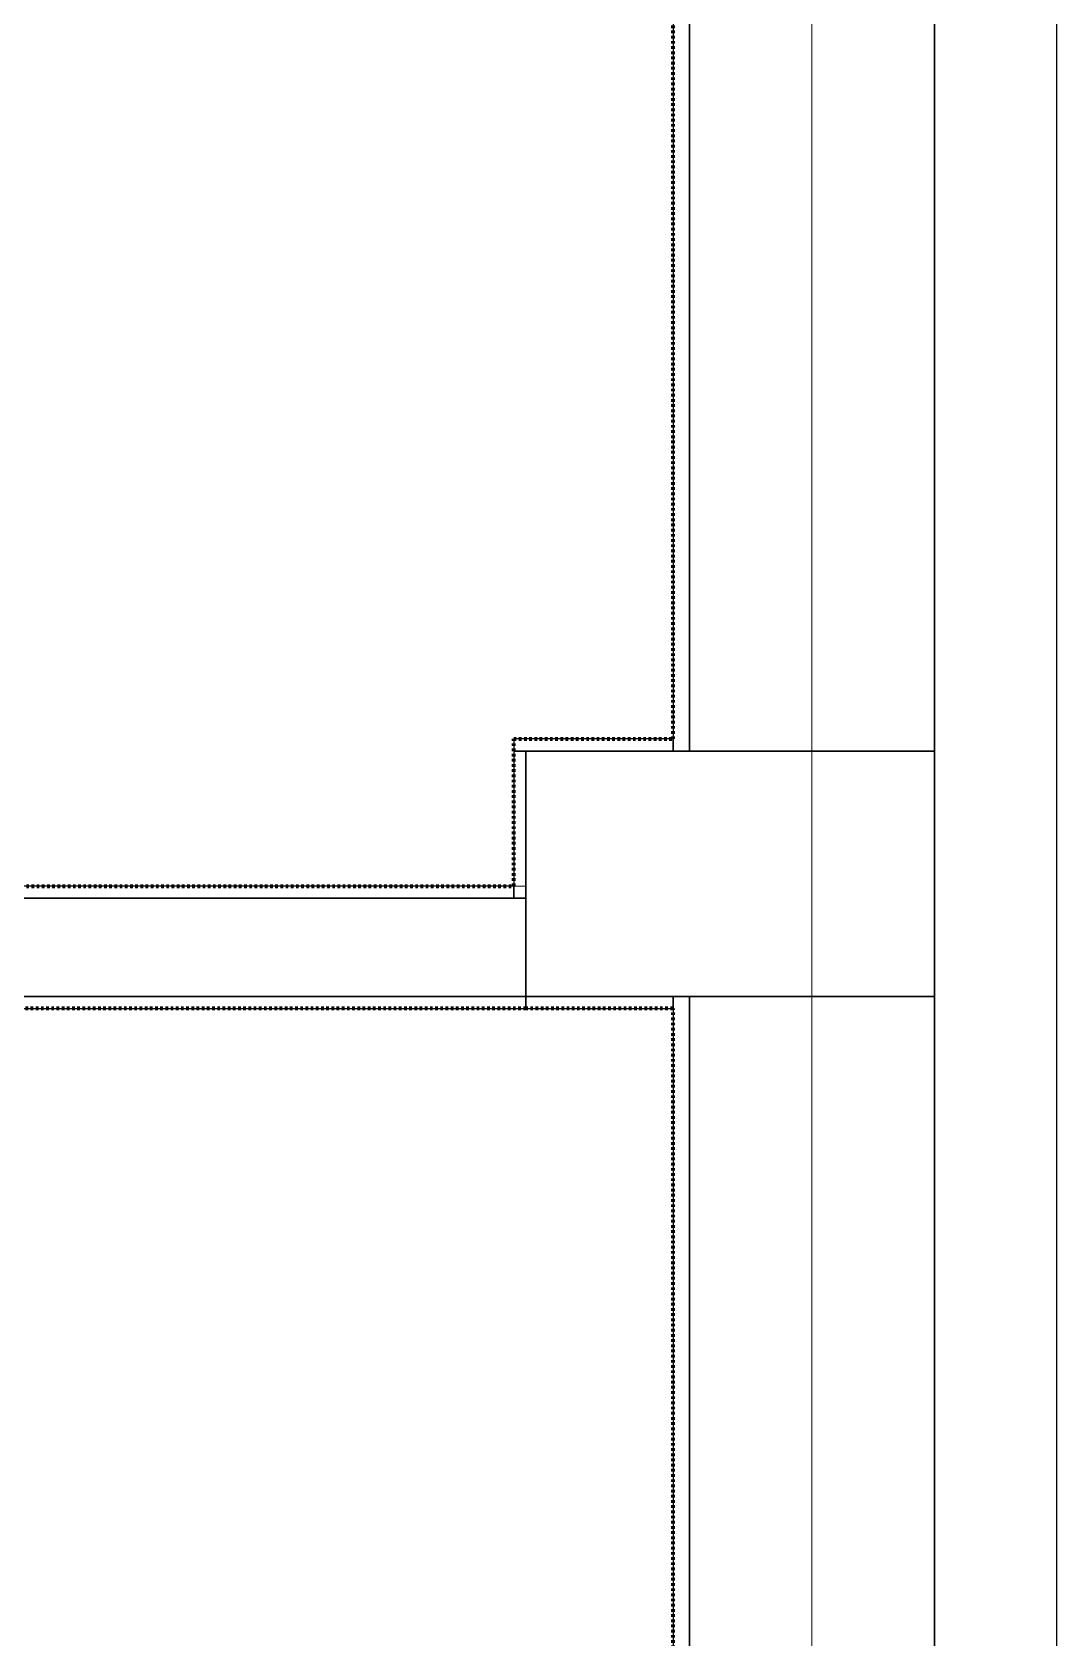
# Model space of a CAD drawing. Header units: millimetres. Extents: x -5300 to 98858, y -5196 to 93886.
# Drawn here: x 57045 to 58300, y 45565 to 47530 of the extents above; entities that cross this region are included whole.
import ezdxf

# ---------------------------------------------------------------- set-up
doc = ezdxf.new("R2010")
doc.units = ezdxf.units.MM
doc.linetypes.add('Штрих', pattern=[6.35, 3.175, -3.175])
doc.linetypes.add('Штрих_2_', pattern=[6.35, 3.175, -3.175])
for name, color, linetype, lineweight, true_color in [('_Разделитель помещений_', 4, 'Штрих', 70, 0x00ffff), ('Колонны', 7, 'Continuous', 18, 0x7f7f7f), ('Перекрытия', 7, 'Continuous', 18, 0x7f7f7f), ('Стены', 7, 'Continuous', 18, 0x7f7f7f), ('Стены разрез', 7, 'Continuous', 50, 0x7f7f7f)]:
    doc.layers.add(name, color=color, linetype=linetype, lineweight=lineweight, true_color=true_color)

# ---------------------------------------------------------------- blocks, each defined once
blk = doc.blocks.new('ПЕР-003 - ПЕР-003-240210-Подвал')
at = {"layer": 'Перекрытия', "color": 254, "true_color": 0xd4d4d4}
for p, q in [((58150, 36850), (58150, 52650)), ((58150, 52650), (58150, 36850))]:
    blk.add_line(p, q, dxfattribs=at)
blk = doc.blocks.new('СТН-04 45741 - СТН-04 2-242018-Подвал')
at = {"layer": 'Стены', "color": 254, "true_color": 0xd4d4d4}
blk.add_line((58000, 52500), (58000, 40510), dxfattribs=at)
blk = doc.blocks.new('СТН-04 45741 - СТН-04 45741-242015-Подвал')
at = {"layer": 'Стены', "color": 254, "true_color": 0xd4d4d4}
for p, q in [((57830, 46650), (57830, 46650)), ((57850, 46650), (57850, 46650)), ((57850, 46650), (57850, 46650)), ((58150, 46650), (58150, 46650)), ((57830, 46350), (57830, 46350)), ((57850, 46350), (57850, 46350)), ((57850, 46350), (57850, 46350)), ((58150, 46350), (58150, 46350))]:
    blk.add_line(p, q, dxfattribs=at)
at = {"layer": 'Стены разрез', "color": 254, "lineweight": 25, "true_color": 0xd4d4d4}
for p, q in [((58150, 52800), (58150, 40610)), ((58300, 40610), (58300, 52800)), ((57850, 52350), (57850, 46650)), ((58150, 46650), (58150, 52350)), ((57830, 49595), (57830, 46650)), ((57850, 46650), (57850, 49595)), ((57830, 46650), (57850, 46650)), ((57850, 46650), (58150, 46650)), ((57850, 46350), (57830, 46350)), ((57830, 46350), (57830, 43150)), ((57850, 43150), (57850, 46350)), ((58150, 46350), (57850, 46350)), ((57850, 46350), (57850, 43150)), ((58150, 43150), (58150, 46350))]:
    blk.add_line(p, q, dxfattribs=at)
blk.add_blockref('СТН-04 45741 - СТН-04 2-242018-Подвал', (0, 0))
blk = doc.blocks.new('СТВ_Перегородка_Кирпич 81954 - СТВ_Перегородка_Кирпич 2-242724-Подвал')
at = {"layer": 'Стены', "color": 254, "true_color": 0xd4d4d4}
blk.add_line((54750, 46350), (57650, 46350), dxfattribs=at)
blk = doc.blocks.new('СТВ_Перегородка_Кирпич 81954 - СТВ_Перегородка_Кирпич 81954-242721-Подвал')
at = {"layer": 'Стены', "color": 254, "true_color": 0xd4d4d4}
for p, q in [((54750, 46485), (54750, 46485)), ((54750, 46485), (54765, 46485)), ((54750, 46470), (54750, 46485)), ((54765, 46485), (54765, 46485)), ((54765, 46470), (54765, 46485)), ((55510, 46485), (55510, 46485)), ((55510, 46485), (57010, 46485)), ((55510, 46470), (55510, 46485)), ((57010, 46485), (57010, 46485)), ((57010, 46470), (57010, 46485)), ((57635, 46485), (57635, 46485)), ((57635, 46485), (57650, 46485)), ((57635, 46470), (57635, 46485)), ((57650, 46485), (57650, 46485)), ((57650, 46470), (57650, 46485)), ((54750, 46470), (54750, 46470)), ((54765, 46470), (54750, 46470)), ((54750, 46470), (54750, 46470)), ((54765, 46470), (54765, 46470)), ((55510, 46470), (55510, 46470)), ((55510, 46470), (57010, 46470)), ((55510, 46350), (55510, 46470)), ((57010, 46470), (55510, 46470)), ((55510, 46470), (55510, 46470)), ((57010, 46470), (57010, 46470)), ((57010, 46350), (57010, 46470)), ((57010, 46470), (57010, 46470)), ((57650, 46470), (57635, 46470)), ((57635, 46470), (57635, 46470)), ((57650, 46470), (57650, 46470)), ((57650, 46470), (57650, 46470)), ((54750, 46350), (54750, 46350)), ((54750, 46350), (54750, 46350)), ((54750, 46335), (54750, 46335)), ((55510, 46350), (55510, 46350)), ((55510, 46350), (57010, 46350)), ((55510, 46335), (55510, 46350)), ((57010, 46350), (55510, 46350)), ((55510, 46350), (55510, 46350)), ((57010, 46335), (55510, 46335)), ((55510, 46335), (55510, 46335)), ((57010, 46350), (57010, 46350)), ((57010, 46335), (57010, 46350)), ((57010, 46350), (57010, 46350)), ((57010, 46335), (57010, 46335)), ((57650, 46350), (57650, 46350)), ((57650, 46350), (57650, 46350)), ((57650, 46335), (57650, 46335))]:
    blk.add_line(p, q, dxfattribs=at)
at = {"layer": 'Стены разрез', "color": 254, "lineweight": 25, "true_color": 0xd4d4d4}
for p, q in [((57635, 46485), (54765, 46485)), ((54765, 46485), (54765, 46470)), ((57635, 46470), (57635, 46485)), ((57650, 46470), (54750, 46470)), ((54750, 46470), (54750, 46350)), ((54765, 46470), (57635, 46470)), ((57650, 46350), (57650, 46470)), ((57650, 46350), (54750, 46350)), ((54750, 46350), (54750, 46335)), ((54750, 46350), (57650, 46350)), ((54750, 46335), (57650, 46335)), ((57650, 46335), (57650, 46350))]:
    blk.add_line(p, q, dxfattribs=at)
blk.add_blockref('СТВ_Перегородка_Кирпич 81954 - СТВ_Перегородка_Кирпич 2-242724-Подвал', (0, 0))
blk = doc.blocks.new('СТ_ВОКОЛ-006 93881 - СТ_ВОКОЛ-006 2-243031-Подвал')
at = {"layer": 'Стены', "color": 254, "true_color": 0xd4d4d4}
blk.add_line((57650, 46350), (58000, 46350), dxfattribs=at)
blk = doc.blocks.new('СТ_ВОКОЛ-006 93881 - СТ_ВОКОЛ-006 93881-243028-Подвал')
at = {"layer": 'Стены', "color": 254, "true_color": 0xd4d4d4}
for p, q in [((57650, 46350), (57650, 46350)), ((57650, 46335), (57650, 46335)), ((57830, 46350), (57830, 46350)), ((57830, 46335), (57830, 46335))]:
    blk.add_line(p, q, dxfattribs=at)
at = {"layer": 'Стены разрез', "color": 254, "lineweight": 25, "true_color": 0xd4d4d4}
for p, q in [((57650, 46350), (57650, 46335)), ((57830, 46350), (57650, 46350)), ((57650, 46335), (57830, 46335)), ((57830, 46335), (57830, 46350))]:
    blk.add_line(p, q, dxfattribs=at)
blk.add_blockref('СТ_ВОКОЛ-006 93881 - СТ_ВОКОЛ-006 2-243031-Подвал', (0, 0))
blk = doc.blocks.new('СТ_ВОКОЛ-008 94112 - СТ_ВОКОЛ-008 2-243063-Подвал')
at = {"layer": 'Стены', "color": 254, "true_color": 0xd4d4d4}
blk.add_line((58000, 46650), (57650, 46650), dxfattribs=at)
blk = doc.blocks.new('СТ_ВОКОЛ-008 94112 - СТ_ВОКОЛ-008 94112-243060-Подвал')
at = {"layer": 'Стены', "color": 254, "true_color": 0xd4d4d4}
for p, q in [((57635, 46665), (57635, 46665)), ((57635, 46650), (57635, 46650)), ((57830, 46665), (57830, 46665)), ((57830, 46650), (57830, 46650))]:
    blk.add_line(p, q, dxfattribs=at)
at = {"layer": 'Стены разрез', "color": 254, "lineweight": 25, "true_color": 0xd4d4d4}
for p, q in [((57635, 46665), (57635, 46650)), ((57830, 46665), (57635, 46665)), ((57635, 46650), (57830, 46650)), ((57830, 46650), (57830, 46665))]:
    blk.add_line(p, q, dxfattribs=at)
blk.add_blockref('СТ_ВОКОЛ-008 94112 - СТ_ВОКОЛ-008 2-243063-Подвал', (0, 0))
blk = doc.blocks.new('СТ_ВОКОЛ-009 94224 - СТ_ВОКОЛ-009 2-243079-Подвал')
at = {"layer": 'Стены', "color": 254, "true_color": 0xd4d4d4}
blk.add_line((57650, 46650), (57650, 46350), dxfattribs=at)
blk = doc.blocks.new('СТ_ВОКОЛ-009 94224 - СТ_ВОКОЛ-009 94224-243076-Подвал')
at = {"layer": 'Стены', "color": 254, "true_color": 0xd4d4d4}
for p, q in [((57635, 46650), (57635, 46650)), ((57650, 46650), (57650, 46650)), ((57635, 46470), (57635, 46470)), ((57650, 46470), (57650, 46470))]:
    blk.add_line(p, q, dxfattribs=at)
at = {"layer": 'Стены разрез', "color": 254, "lineweight": 25, "true_color": 0xd4d4d4}
for p, q in [((57650, 46650), (57635, 46650)), ((57635, 46650), (57635, 46470)), ((57650, 46470), (57650, 46650)), ((57635, 46470), (57650, 46470))]:
    blk.add_line(p, q, dxfattribs=at)
blk.add_blockref('СТ_ВОКОЛ-009 94224 - СТ_ВОКОЛ-009 2-243079-Подвал', (0, 0))
blk = doc.blocks.new('КОЛ-004 500х300 500 x 300 93760 - КОЛ-004 500х300 500 x 300 93760-384919-Подвал')
at = {"layer": 'Колонны', "color": 254, "lineweight": 25, "true_color": 0xd4d4d4}
for p, q in [((250, 150), (-250, 150)), ((-250, 150), (-250, -150)), ((250, -150), (250, 150)), ((-250, -150), (250, -150))]:
    blk.add_line(p, q, dxfattribs=at)
at = {"layer": 'Колонны', "color": 254, "true_color": 0xd4d4d4}
for p, q in [((-250, 150), (-250, 150)), ((250, 150), (250, 150)), ((-250, -150), (-250, -150)), ((250, -150), (250, -150))]:
    blk.add_line(p, q, dxfattribs=at)

msp = doc.modelspace()

# ---------------------------------------------------------------- linework, layer by layer
at = {"layer": '_Разделитель помещений_', "color": 131, "linetype": 'Штрих_2_', "true_color": 0xaaffff}
for p, q in [((57830, 46665), (57830, 49580)), ((57635, 46665), (57830, 46665)), ((57635, 46485), (57635, 46665)), ((54765, 46485), (57635, 46485)), ((57650, 46335), (54750, 46335)), ((57830, 46335), (57650, 46335)), ((57830, 43165), (57830, 46335))]:
    msp.add_line(p, q, dxfattribs=at)
at = {"layer": 'Перекрытия', "color": 254, "true_color": 0xd4d4d4}
for p, q in [((58150, 52650), (58150, 36850)), ((58150, 36850), (58150, 52650))]:
    msp.add_line(p, q, dxfattribs=at)

# ---------------------------------------------------------------- block references
at = {"layer": 'Колонны', "color": 254, "true_color": 0xd4d4d4}
msp.add_blockref('КОЛ-004 500х300 500 x 300 93760 - КОЛ-004 500х300 500 x 300 93760-384919-Подвал', (57900, 46500), dxfattribs=at)
at = {"layer": 'Перекрытия', "color": 254, "true_color": 0xd4d4d4}
msp.add_blockref('ПЕР-003 - ПЕР-003-240210-Подвал', (0, 0), dxfattribs=at)
at = {"layer": 'Стены', "color": 254, "true_color": 0xd4d4d4}
for name in ['СТН-04 45741 - СТН-04 45741-242015-Подвал', 'СТ_ВОКОЛ-008 94112 - СТ_ВОКОЛ-008 94112-243060-Подвал', 'СТ_ВОКОЛ-009 94224 - СТ_ВОКОЛ-009 94224-243076-Подвал', 'СТВ_Перегородка_Кирпич 81954 - СТВ_Перегородка_Кирпич 81954-242721-Подвал', 'СТ_ВОКОЛ-006 93881 - СТ_ВОКОЛ-006 93881-243028-Подвал']:
    msp.add_blockref(name, (0, 0), dxfattribs=at)

doc.saveas('drawing.dxf')
